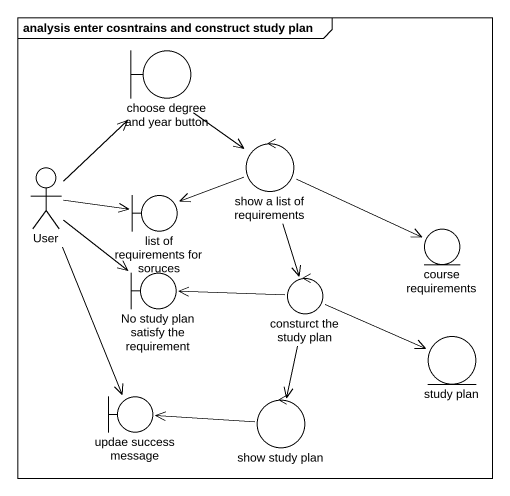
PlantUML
@startuml
mainframe analysis enter cosntrains and construct study plan
boundary "choose degree and year button" as choose_degree_and_year
actor User
control "show a list of requirements" as show_a_list_of_requirements
boundary "list of requirements for soruces" as list_of_requirements_for
entity "course requirements" as course_requirements
boundary "No study plan satisfy the requirement" as No_study_plan_satisfy_the
control "consturct the study plan" as consturct_the_study_plan
entity "study plan" as study_plan
boundary "updae success message" as updae_success_message
control "show study plan" as show_study_plan
choose_degree_and_year --> show_a_list_of_requirements
User -up-> choose_degree_and_year
User -right-> list_of_requirements_for
User --> No_study_plan_satisfy_the
User --> updae_success_message
show_a_list_of_requirements -left-> list_of_requirements_for
show_a_list_of_requirements -right-> course_requirements
show_a_list_of_requirements --> consturct_the_study_plan
consturct_the_study_plan -left-> No_study_plan_satisfy_the
consturct_the_study_plan -right-> study_plan
consturct_the_study_plan --> show_study_plan
show_study_plan -left-> updae_success_message
@enduml
